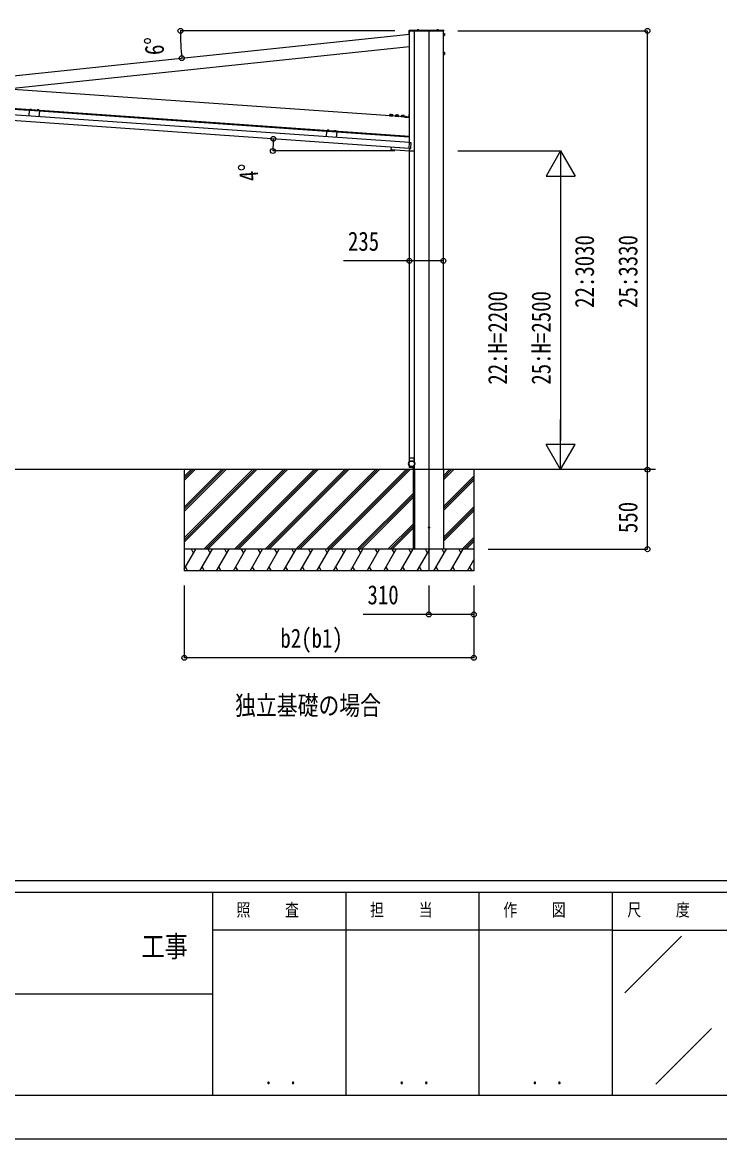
# Model space of a CAD drawing. Units: millimetres, scale not verified. Extents: x -16820 to 16820, y -11880 to 11880.
# Drawn here: x 3866 to 8684, y -11880 to -4172 of the extents above; entities that cross this region are included whole.
import ezdxf
from ezdxf.enums import TextEntityAlignment as Align

# ---------------------------------------------------------------- set-up
doc = ezdxf.new("R2010")
doc.units = ezdxf.units.MM
doc.header["$LTSCALE"] = 50
for name, color, linetype in [('0-2_USER1', 3, 'Continuous'), ('0-3_YKK_12', 2, 'Continuous'), ('0-4_YKK_13', 4, 'Continuous'), ('0-5_YKK_A1', 4, 'Continuous'), ('0-6_YKK_D', 6, 'Continuous'), ('0-7_YKK_ZWAK', 7, 'Continuous')]:
    doc.layers.add(name, color=color, linetype=linetype)
doc.styles.add('ＭＳ ゴシック', font='')
doc.styles.get('ＭＳ ゴシック').set_extended_font_data('MS Gothic')

msp = doc.modelspace()

# ---------------------------------------------------------------- linework, layer by layer
at = {"layer": '0-3_YKK_12'}
msp.add_line((6675.08, -4230), (6675.08, -7960), dxfattribs=at)
at = {"layer": '0-4_YKK_13'}
for p, q in [((6537.08, -4229.5), (6537.08, -4253)), ((6777.08, -4227), (6539.58, -4227)), ((6539.58, -4229.5), (6539.58, -4253)), ((6777.08, -4229.5), (6539.58, -4229.5)), ((6539.58, -4230), (6777.08, -4230)), ((6594.18, -4226.45), (6594.18, -4226.26)), ((6605.43, -4227), (6594.72, -4227)), ((6595.39, -4226.43), (6595.3, -4226.67)), ((6604.02, -4225.9), (6596.14, -4225.9)), ((6597.71, -4223.67), (6598.93, -4226.13)), ((6600.08, -4226.74), (6598.93, -4226.13)), ((6600.08, -4226.74), (6601.22, -4226.13)), ((6602.45, -4223.67), (6601.22, -4226.13)), ((6604.77, -4226.43), (6604.86, -4226.67)), ((6605.33, -4227), (6604.98, -4227)), ((6605.98, -4226.45), (6605.98, -4226.26)), ((6729.18, -4226.45), (6729.18, -4226.26)), ((6740.43, -4227), (6729.72, -4227)), ((6730.39, -4226.43), (6730.3, -4226.67)), ((6739.02, -4225.9), (6731.14, -4225.9)), ((6732.71, -4223.67), (6733.93, -4226.13)), ((6735.08, -4226.74), (6733.93, -4226.13)), ((6735.08, -4226.74), (6736.22, -4226.13)), ((6737.45, -4223.67), (6736.22, -4226.13)), ((6739.77, -4226.43), (6739.86, -4226.67)), ((6740.33, -4227), (6739.98, -4227)), ((6740.98, -4226.45), (6740.98, -4226.26)), ((6777.08, -4227), (6777.08, -4230)), ((6539.58, -4253), (6537.08, -4253)), ((6776.68, -4248.45), (6778.28, -4248.45)), ((6778.28, -4262.55), (6776.68, -4262.55)), ((6778.28, -4247.99), (6783.2, -4247.99)), ((6778.28, -4247.99), (6778.28, -4263.01)), ((6778.28, -4251.75), (6783.2, -4251.75)), ((6778.28, -4259.25), (6783.2, -4259.25)), ((6778.28, -4263.01), (6783.2, -4263.01)), ((6783.78, -4249), (6783.2, -4247.99)), ((6783.78, -4262), (6783.2, -4263.01)), ((6783.78, -4249), (6783.78, -4262)), ((6776.68, -4378.45), (6778.28, -4378.45)), ((6778.28, -4392.55), (6776.68, -4392.55)), ((6778.28, -4377.99), (6783.2, -4377.99)), ((6778.28, -4377.99), (6778.28, -4393.01)), ((6778.28, -4381.75), (6783.2, -4381.75)), ((6778.28, -4389.25), (6783.2, -4389.25)), ((6778.28, -4393.01), (6783.2, -4393.01)), ((6783.78, -4379), (6783.2, -4377.99)), ((6783.78, -4392), (6783.2, -4393.01)), ((6783.78, -4379), (6783.78, -4392)), ((3918.1, -4772.59), (3917.85, -4776.14)), ((3917.85, -4776.14), (3929.37, -4776.94)), ((3917.9, -4776.44), (3917.92, -4776.14)), ((3918.9, -4772.2), (3918.1, -4772.59)), ((3918.9, -4772.2), (3928.88, -4772.9)), ((3920.98, -4772.79), (3920.73, -4776.34)), ((3926.74, -4773.2), (3926.49, -4776.74)), ((3928.88, -4772.9), (3929.62, -4773.4)), ((3929.3, -4776.94), (3929.28, -4777.24)), ((3929.62, -4773.4), (3929.37, -4776.94)), ((3967.98, -4776.08), (3967.73, -4779.62)), ((3968.78, -4775.69), (3967.98, -4776.08)), ((3968.78, -4775.69), (3978.76, -4776.39)), ((3970.86, -4776.28), (3970.61, -4779.83)), ((3976.62, -4776.68), (3976.37, -4780.23)), ((3978.76, -4776.39), (3979.5, -4776.89)), ((3979.5, -4776.89), (3979.25, -4780.43)), ((3967.73, -4779.62), (3979.25, -4780.43)), ((3967.78, -4779.93), (3967.8, -4779.63)), ((3979.18, -4780.43), (3979.15, -4780.72)), ((6405.06, -4814.63), (6405.5, -4808.4)), ((6405.06, -4814.63), (6424.64, -4816)), ((6406.86, -4807.74), (6405.5, -4808.4)), ((6406.15, -4816.51), (6406.27, -4814.71)), ((6406.86, -4807.74), (6423.82, -4808.92)), ((6409.96, -4814.97), (6410.39, -4808.75)), ((6419.75, -4815.66), (6420.18, -4809.43)), ((6423.43, -4815.91), (6423.31, -4817.71)), ((6423.82, -4808.92), (6425.08, -4809.77)), ((6424.64, -4816), (6425.08, -4809.77)), ((6444.96, -4817.42), (6445.4, -4811.19)), ((6444.96, -4817.42), (6464.55, -4818.79)), ((6446.76, -4810.53), (6445.4, -4811.19)), ((6446.05, -4819.3), (6446.18, -4817.5)), ((6446.76, -4810.53), (6463.72, -4811.71)), ((6449.86, -4817.76), (6450.3, -4811.54)), ((6459.65, -4818.45), (6460.09, -4812.22)), ((6463.33, -4818.7), (6463.21, -4820.5)), ((6463.72, -4811.71), (6464.98, -4812.56)), ((6464.55, -4818.79), (6464.98, -4812.56)), ((6484.87, -4820.21), (6485.3, -4813.98)), ((6484.87, -4820.21), (6504.45, -4821.58)), ((6486.67, -4813.32), (6485.3, -4813.98)), ((6485.95, -4822.09), (6486.08, -4820.3)), ((6486.67, -4813.32), (6503.63, -4814.5)), ((6489.76, -4820.55), (6490.2, -4814.33)), ((6499.55, -4821.24), (6499.99, -4815.01)), ((6503.24, -4821.49), (6503.11, -4823.29)), ((6503.63, -4814.5), (6504.88, -4815.35)), ((6504.45, -4821.58), (6504.88, -4815.35)), ((6537.34, -4826.95), (6509.41, -4825)), ((6512.33, -4822.69), (6512.29, -4823.2)), ((6512.29, -4823.2), (6519.77, -4823.72)), ((6514.13, -4821.31), (6514.9, -4823.22)), ((6514.9, -4823.22), (6515.18, -4823.4)), ((6517.18, -4823.38), (6516.89, -4823.52)), ((6518.22, -4821.6), (6517.18, -4823.38)), ((6539.48, -4824.96), (6539.48, -4806.96)), ((6539.48, -4824.96), (6539.48, -4806.96)), ((5972.2, -4916.23), (5971.95, -4919.77)), ((5971.95, -4919.77), (5983.47, -4920.58)), ((5972.01, -4920.08), (5972.03, -4919.78)), ((5973.01, -4915.84), (5972.2, -4916.23)), ((5973.01, -4915.84), (5982.98, -4916.54)), ((5975.08, -4916.43), (5974.83, -4919.98)), ((5980.84, -4916.83), (5980.59, -4920.38)), ((5982.98, -4916.54), (5983.72, -4917.03)), ((5983.4, -4920.57), (5983.38, -4920.87)), ((5983.72, -4917.03), (5983.47, -4920.58)), ((6022.08, -4919.72), (6021.83, -4923.26)), ((6021.83, -4923.26), (6033.35, -4924.07)), ((6021.89, -4923.57), (6021.91, -4923.27)), ((6022.88, -4919.33), (6022.08, -4919.72)), ((6022.88, -4919.33), (6032.86, -4920.02)), ((6024.96, -4919.92), (6024.71, -4923.46)), ((6030.72, -4920.32), (6030.47, -4923.87)), ((6032.86, -4920.02), (6033.6, -4920.52)), ((6033.28, -4924.06), (6033.26, -4924.36)), ((6033.6, -4920.52), (6033.35, -4924.07)), ((6538.8, -5043.32), (6541.78, -5000.64)), ((6543.34, -5000.75), (6541.78, -5000.64)), ((6543.58, -5000.66), (6549.47, -5001.07)), ((6549.93, -5001.6), (6547, -5043.5)), ((6414.39, -5033.21), (6413.1, -5051.67)), ((6538.23, -5061.42), (6414.03, -5052.74)), ((6538.8, -5043.32), (6540.36, -5043.43)), ((6540.48, -5043.53), (6539.29, -5060.49)), ((6539.99, -5043.4), (6539.99, -5043.4)), ((6546.47, -5043.97), (6540.58, -5043.55)), ((6537.93, -7180.3), (6537.67, -7209.14)), ((6537.67, -7230.85), (6537.79, -7244.7)), ((6574.06, -7245), (6538.09, -7245)), ((6573.93, -7180), (6538.23, -7180)), ((6574.48, -7209.14), (6574.23, -7180.3)), ((6574.36, -7244.7), (6574.48, -7230.85))]:
    msp.add_line(p, q, dxfattribs=at)
for points in [[(6775.08, -4264), (6775.08, -4247), (6776.68, -4247), (6776.68, -4264)], [(6775.08, -4394), (6775.08, -4377), (6776.68, -4377), (6776.68, -4394)], [(6425.59, -4819.47), (6403.64, -4817.94), (6403.75, -4816.34), (6425.7, -4817.88)], [(6465.49, -4822.26), (6443.55, -4820.73), (6443.66, -4819.13), (6465.6, -4820.67)], [(6505.39, -4825.05), (6483.45, -4823.52), (6483.56, -4821.92), (6505.51, -4823.46)]]:
    msp.add_lwpolyline(points, close=True, dxfattribs=at)
for points in [[(3920.85, -4772.33), (3921.83, -4774.77), (3923.66, -4775.91)], [(3926.93, -4772.76), (3925.62, -4775.03), (3923.66, -4775.91)], [(3970.73, -4775.82), (3971.71, -4778.25), (3973.53, -4779.39)], [(3976.81, -4776.25), (3975.5, -4778.52), (3973.53, -4779.39)], [(6509.41, -4825), (6509.38, -4825.33), (6540.08, -4827.48), (6540.08, -4806.96), (6539.48, -4806.96)], [(6537.34, -4826.95), (6509.41, -4825), (6509.55, -4823), (6537.48, -4824.96)], [(6512.33, -4822.69), (6519.81, -4823.21), (6519.77, -4823.72)], [(6539.48, -4806.96), (6537.48, -4806.96), (6537.48, -4824.96)], [(5974.95, -4915.97), (5975.93, -4918.4), (5977.76, -4919.54)], [(5981.04, -4916.4), (5979.72, -4918.67), (5977.76, -4919.54)], [(6024.83, -4919.46), (6025.81, -4921.89), (6027.64, -4923.03)], [(6030.91, -4919.88), (6029.6, -4922.16), (6027.64, -4923.03)]]:
    msp.add_lwpolyline(points, dxfattribs=at)
for radius in [21.37, 21, 19.35]:
    msp.add_circle((6556.08, -7220), radius, dxfattribs=at)
for centre, radius, start, end in [((6539.58, -4229.5), 2.5, 90, 180), ((6594.73, -4226.26), 0.55, 138.43917, 180), ((6594.72, -4226.45), 0.545, 180, 270), ((6600.08, -4231), 7.7, 41.56083, 138.43917), ((6594.83, -4226.5), 0.5, 270, 340), ((6596.14, -4226.7), 0.8, 90, 160), ((6604.02, -4226.7), 0.8, 20, 90), ((6605.33, -4226.5), 0.5, 200, 270), ((6605.43, -4226.45), 0.545, 270, 0), ((6605.43, -4226.26), 0.55, 0, 41.56083), ((6729.73, -4226.26), 0.55, 138.43917, 180), ((6729.72, -4226.45), 0.545, 180, 270), ((6735.08, -4231), 7.7, 41.56083, 138.43917), ((6729.83, -4226.5), 0.5, 270, 340), ((6731.14, -4226.7), 0.8, 90, 160), ((6739.02, -4226.7), 0.8, 20, 90), ((6740.33, -4226.5), 0.5, 200, 270), ((6740.43, -4226.45), 0.545, 270, 0), ((6740.43, -4226.26), 0.55, 0, 41.56083), ((6780.46, -4249.87), 3.32, 325.61575, 34.38425), ((6771.36, -4255.5), 12.42, 342.41205, 17.58795), ((6780.46, -4261.13), 3.32, 325.61575, 34.38425), ((6780.46, -4379.87), 3.32, 325.61575, 34.38425), ((6771.36, -4385.5), 12.42, 342.41205, 17.58795), ((6780.46, -4391.13), 3.32, 325.61575, 34.38425), ((3919.39, -4774.8), 2.56, 51.61708, 120.38292), ((3923.22, -4782.08), 9.55, 68.41276, 103.58724), ((3928.03, -4775.4), 2.56, 51.61708, 120.38292), ((3969.27, -4778.28), 2.56, 51.61708, 120.38292), ((3973.1, -4785.57), 9.55, 68.41276, 103.58724), ((3977.91, -4778.89), 2.56, 51.61708, 120.38292), ((6407.7, -4812.15), 4.34, 51.61575, 120.38425), ((6414.21, -4824.53), 16.24, 68.41205, 103.58795), ((6422.38, -4813.18), 4.34, 51.61575, 120.38425), ((6447.6, -4814.94), 4.34, 51.61575, 120.38425), ((6454.11, -4827.32), 16.24, 68.41205, 103.58795), ((6462.28, -4815.97), 4.34, 51.61575, 120.38425), ((6487.5, -4817.73), 4.34, 51.61575, 120.38425), ((6494.01, -4830.11), 16.24, 68.41205, 103.58795), ((6502.19, -4818.76), 4.34, 51.61575, 120.38425), ((6515.89, -4825.48), 4.53, 30.06671, 141.93329), ((6537.48, -4824.96), 2, 266, 0), ((6537.48, -4824.96), 2, 266, 0), ((5973.5, -4918.43), 2.56, 51.61708, 120.38292), ((5977.33, -4925.72), 9.55, 68.41276, 103.58724), ((5982.13, -4919.04), 2.56, 51.61708, 120.38292), ((6023.37, -4921.92), 2.56, 51.61708, 120.38292), ((6027.2, -4929.2), 9.55, 68.41276, 103.58724), ((6032.01, -4922.53), 2.56, 51.61708, 120.38292), ((6414.1, -5051.74), 1, 176, 266), ((6538.3, -5060.42), 1, 266, 356), ((6538.09, -7244.7), 0.3, 180.5, 270), ((6538.23, -7180.3), 0.3, 90, 179.5), ((6573.93, -7180.3), 0.3, 0.5, 90), ((6574.06, -7244.7), 0.3, 270, 359.5)]:
    msp.add_arc(centre, radius, start, end, dxfattribs=at)
for centre, major_axis, ratio, start_param, end_param in [((6543.56, -5000.96), (-0.021, -0.3), 0.998135, 3.1415927, 4.0284596), ((6549.43, -5001.57), (0.379, 0.329), 0.99628, 5.4996506, 7.06672), ((6540.61, -5043.25), (-0.021, -0.3), 0.998135, 5.3963184, 6.2831853), ((6546.5, -5043.47), (0.329, -0.379), 0.99628, 5.4996506, 7.06672)]:
    msp.add_ellipse(centre, major_axis=major_axis, ratio=ratio, start_param=start_param, end_param=end_param, dxfattribs=at)
at = {"layer": '0-5_YKK_A1'}
for p, q in [((6540.08, -5001.9), (6540.08, -4230)), ((6575.08, -7210.22), (6575.08, -4230)), ((6775.08, -7260), (6775.08, -4230)), ((3272.19, -4596.8), (6540.08, -4253.33)), ((6540.08, -4959.8), (1751.77, -4624.97)), ((6538.89, -5041.92), (1346.72, -4678.85)), ((6541.68, -5002.02), (1349.51, -4638.94)), ((3912.77, -4781.09), (1929.49, -4642.41)), ((6540.08, -4827.48), (3702.17, -4629.03)), ((3912.94, -4778.6), (3910.19, -4818)), ((3912.94, -4778.6), (3983.77, -4783.55)), ((3983.77, -4783.55), (3981.01, -4822.96)), ((5966.87, -4924.73), (3983.59, -4786.05)), ((5967.04, -4922.24), (5964.29, -4961.64)), ((5967.04, -4922.24), (6037.87, -4927.19)), ((6037.87, -4927.19), (6035.12, -4966.59)), ((6539.73, -4964.79), (6037.7, -4929.68)), ((6539.73, -4964.79), (6540.08, -4959.8)), ((6540.08, -7180), (6540.08, -5049.26)), ((6540.08, -5060), (6575.08, -5060)), ((6575.08, -7260), (6575.08, -7229.78)), ((8240.08, -7260), (1340.08, -7260)), ((4985.08, -7260), (4985.08, -7960)), ((5471.45, -7260), (4985.08, -7746.37)), ((5259.32, -7260), (4985.08, -7534.24)), ((5047.18, -7260), (4985.08, -7322.1)), ((5457.31, -7260), (4985.08, -7732.23)), ((5485.59, -7260), (4985.08, -7760.51)), ((5245.17, -7260), (4985.08, -7520.09)), ((5273.46, -7260), (4985.08, -7548.38)), ((5033.04, -7260), (4985.08, -7307.96)), ((5061.33, -7260), (4985.08, -7336.25)), ((5669.44, -7260), (5119.44, -7810)), ((5683.58, -7260), (5133.58, -7810)), ((5697.72, -7260), (5147.72, -7810)), ((5881.57, -7260), (5331.57, -7810)), ((5895.71, -7260), (5345.71, -7810)), ((5909.85, -7260), (5359.85, -7810)), ((6093.7, -7260), (5543.7, -7810)), ((6107.84, -7260), (5557.84, -7810)), ((6121.99, -7260), (5571.99, -7810)), ((6305.83, -7260), (5755.83, -7810)), ((6319.98, -7260), (5769.98, -7810)), ((6334.12, -7260), (5784.12, -7810)), ((6517.97, -7260), (5967.97, -7810)), ((6532.11, -7260), (5982.11, -7810)), ((6546.25, -7260), (5996.25, -7810)), ((6575.08, -7247), (6566.08, -7247)), ((6566.08, -7260), (6566.08, -7247)), ((6566.08, -7260), (6566.08, -7810)), ((6575.08, -7260), (6575.08, -7810)), ((6775.08, -7260), (6775.08, -7810)), ((6831.92, -7260), (6775.08, -7316.84)), ((6817.78, -7260), (6775.08, -7302.7)), ((6846.06, -7260), (6775.08, -7330.98)), ((6985.08, -7304.83), (6775.08, -7514.83)), ((6985.08, -7318.97), (6775.08, -7528.97)), ((6985.08, -7260), (6985.08, -7960)), ((6985.08, -7333.11), (6775.08, -7543.11)), ((6566.08, -7424.02), (6180.1, -7810)), ((6566.08, -7438.16), (6194.24, -7810)), ((6566.08, -7452.3), (6208.38, -7810)), ((6985.08, -7516.96), (6775.08, -7726.96)), ((6985.08, -7531.1), (6775.08, -7741.1)), ((6985.08, -7545.25), (6775.08, -7755.25)), ((6566.08, -7636.15), (6392.23, -7810)), ((6566.08, -7650.29), (6406.37, -7810)), ((6566.08, -7664.43), (6420.51, -7810)), ((6985.08, -7729.09), (6904.17, -7810)), ((6985.08, -7743.24), (6918.32, -7810)), ((6985.08, -7757.38), (6932.46, -7810)), ((6985.08, -7810), (4985.08, -7810)), ((4985.08, -7946.93), (5064.14, -7810)), ((5049.14, -7835.98), (5034.14, -7810)), ((5093.01, -7960), (5179.61, -7810)), ((5164.61, -7835.98), (5149.61, -7810)), ((5208.48, -7960), (5295.08, -7810)), ((5280.08, -7835.98), (5265.08, -7810)), ((5323.95, -7960), (5410.55, -7810)), ((5395.55, -7835.98), (5380.55, -7810)), ((5439.42, -7960), (5526.02, -7810)), ((5511.02, -7835.98), (5496.02, -7810)), ((5554.89, -7960), (5641.49, -7810)), ((5626.49, -7835.98), (5611.49, -7810)), ((5670.36, -7960), (5756.96, -7810)), ((5726.96, -7810), (5741.96, -7835.98)), ((5785.83, -7960), (5872.43, -7810)), ((5842.43, -7810), (5857.43, -7835.98)), ((5901.3, -7960), (5987.9, -7810)), ((5957.9, -7810), (5972.9, -7835.98)), ((6016.77, -7960), (6103.37, -7810)), ((6088.37, -7835.98), (6073.37, -7810)), ((6132.24, -7960), (6218.84, -7810)), ((6203.84, -7835.98), (6188.84, -7810)), ((6247.71, -7960), (6334.31, -7810)), ((6304.31, -7810), (6319.31, -7835.98)), ((6363.18, -7960), (6449.78, -7810)), ((6419.78, -7810), (6434.78, -7835.98)), ((6478.65, -7960), (6565.25, -7810)), ((6535.25, -7810), (6550.25, -7835.98)), ((6775.08, -7810), (6566.08, -7810)), ((6594.12, -7960), (6680.72, -7810)), ((6665.72, -7835.98), (6650.72, -7810)), ((6709.59, -7960), (6796.19, -7810)), ((6781.19, -7835.98), (6766.19, -7810)), ((6825.06, -7960), (6911.66, -7810)), ((6881.66, -7810), (6896.66, -7835.98)), ((4992.53, -7934.02), (5007.53, -7960)), ((5108, -7934.02), (5123, -7960)), ((5223.48, -7934.02), (5238.47, -7960)), ((5338.95, -7934.02), (5353.95, -7960)), ((5454.42, -7934.02), (5469.42, -7960)), ((5569.89, -7934.02), (5584.88, -7960)), ((5685.36, -7934.02), (5700.35, -7960)), ((5800.83, -7934.02), (5815.82, -7960)), ((5916.3, -7934.02), (5931.29, -7960)), ((6031.77, -7934.02), (6046.77, -7960)), ((6147.24, -7934.02), (6162.24, -7960)), ((6262.71, -7934.02), (6277.7, -7960)), ((6378.18, -7934.02), (6393.17, -7960)), ((6493.65, -7934.02), (6508.64, -7960)), ((6609.12, -7934.02), (6624.12, -7960)), ((6724.59, -7934.02), (6739.59, -7960)), ((6840.06, -7934.02), (6855.05, -7960)), ((6940.53, -7960), (6985.08, -7882.83)), ((6955.53, -7934.02), (6970.52, -7960)), ((6985.08, -7960), (4985.08, -7960))]:
    msp.add_line(p, q, dxfattribs=at)
msp.add_lwpolyline([(3415.81, -4659.13), (3757.61, -4623.21), (3758.44, -4631.16), (6540.08, -4338.8)], dxfattribs=at)
msp.add_circle((6675.08, -7660), 4.5, dxfattribs=at)
at = {"layer": '0-6_YKK_D'}
for p, q in [((6439.08, -4230), (4957.32, -4230)), ((6875.08, -4230), (8186.08, -4230)), ((8185.08, -7260), (8185.08, -4230)), ((6439.08, -5060), (5596.2, -5060)), ((6875.08, -5060), (7586.08, -5060)), ((7585.08, -5060), (7485.08, -5233.21)), ((7585.08, -5060), (7685.08, -5233.21)), ((7585.08, -5060), (7585.08, -5406.41)), ((7485.08, -5233.21), (7685.08, -5233.21)), ((7585.08, -5260), (7585.08, -7060)), ((7585.08, -7260), (7585.08, -6913.59)), ((7585.08, -7260), (7485.08, -7086.79)), ((7685.08, -7086.79), (7485.08, -7086.79)), ((7585.08, -7260), (7685.08, -7086.79)), ((8185.08, -7810), (8185.08, -7260)), ((7085.08, -7810), (8186.08, -7810)), ((4985.08, -8060), (4985.08, -8561)), ((6675.08, -8060), (6675.08, -8261)), ((6985.08, -8060), (6985.08, -8261)), ((6985.08, -8060), (6985.08, -8561)), ((6985.08, -8560), (4985.08, -8560))]:
    msp.add_line(p, q, dxfattribs=at)
for points in [[(6775.08, -5818.5), (6540.08, -5818.5), (6085.68, -5818.5)], [(6985.08, -8260), (6675.08, -8260), (6220.68, -8260)]]:
    msp.add_lwpolyline(points, dxfattribs=at)
for centre in [(4958.32, -4230), (8185.08, -4230), (4968.2, -4418.54), (5600.13, -4976.27), (5597.2, -5060), (6540.08, -5818.5), (6775.08, -5818.5), (8185.08, -7260), (8185.08, -7260), (8185.08, -7810), (6675.08, -8260), (6985.08, -8260), (4985.08, -8560), (6985.08, -8560)]:
    msp.add_circle(centre, 17, dxfattribs=at)
for centre, radius, start, end in [((6762.08, -4230), 1803.76, 180, 186), ((6797.46, -5060), 1200.26, 176, 180)]:
    msp.add_arc(centre, radius, start, end, dxfattribs=at)
at = {"layer": '0-7_YKK_ZWAK'}
for p, q in [((15580.08, -10100), (-15619.92, -10100)), ((5180.08, -10180), (-19.92, -10180)), ((6100.08, -10180), (6100.08, -11580)), ((7020.08, -10180), (7020.08, -11580)), ((7940.08, -10180), (7940.08, -11580)), ((8740.08, -10180), (7940.08, -10180)), ((7940.08, -10440), (5180.08, -10440)), ((7940.08, -10440), (8740.08, -10440)), ((8028.42, -10873.16), (8420.15, -10481.43)), ((-19.92, -10880), (5180.08, -10880)), ((8242.69, -11503.95), (8627.57, -11119.07)), ((-19.92, -11580), (5180.08, -11580)), ((5180.08, -11580), (7940.08, -11580)), ((7940.08, -11580), (8740.08, -11580))]:
    msp.add_line(p, q, dxfattribs=at)
msp.add_lwpolyline([(-16820, -11880), (16820, -11880), (16820, 11880), (-16820, 11880)], close=True, dxfattribs=at)
msp.add_lwpolyline([(7940.08, -10180), (5180.08, -10180), (5180.08, -11580)], dxfattribs=at)

# ---------------------------------------------------------------- texts
at = {"layer": '0-2_USER1', "style": 'ＭＳ ゴシック', "width": 0.8}
msp.add_text('独立基礎の場合', height=132, dxfattribs=at).set_placement((5335.8, -8994), align=Align.BOTTOM_LEFT)
at = {"layer": '0-6_YKK_D', "style": 'ＭＳ ゴシック', "width": 0.8}
for s, rotation, p in [('6°', 91.781, (4885, -4394.02)), ('4°', 94.306, (5538.22, -5260.71)), ('22:3030', 90, (7855.08, -6143.4)), ('25:3330', 90, (8155.08, -6143.4)), ('22:H=2200', 90, (7255.08, -6673.6)), ('25:H=2500', 90, (7555.08, -6673.6)), ('550', 90, (8155.08, -7698.2))]:
    msp.add_text(s, height=132, rotation=rotation, dxfattribs=at).set_placement(p, align=Align.BOTTOM_LEFT)
for s, p in [('235', (6115.68, -5788.5)), ('310', (6250.68, -8230)), ('b2(b1)', (5649.08, -8530))]:
    msp.add_text(s, height=132, dxfattribs=at).set_placement(p, align=Align.BOTTOM_LEFT)
at = {"layer": '0-7_YKK_ZWAK', "style": 'ＭＳ ゴシック', "width": 0.8}
for s, height, p in [('照     査', 87.98, (5345.68, -10370)), ('担     当', 87.98, (6268.88, -10370)), ('作     図', 87.98, (7188.88, -10370)), ('尺     度', 87.98, (8045.68, -10370)), ('工事', 146.6, (4689.33, -10669.86)), ('． ．', 103.7, (5540, -11537.41)), ('． ．', 103.7, (6460, -11537.41)), ('． ．', 103.7, (7380, -11537.41))]:
    msp.add_text(s, height=height, dxfattribs=at).set_placement(p, align=Align.BOTTOM_LEFT)

doc.saveas('drawing.dxf')
